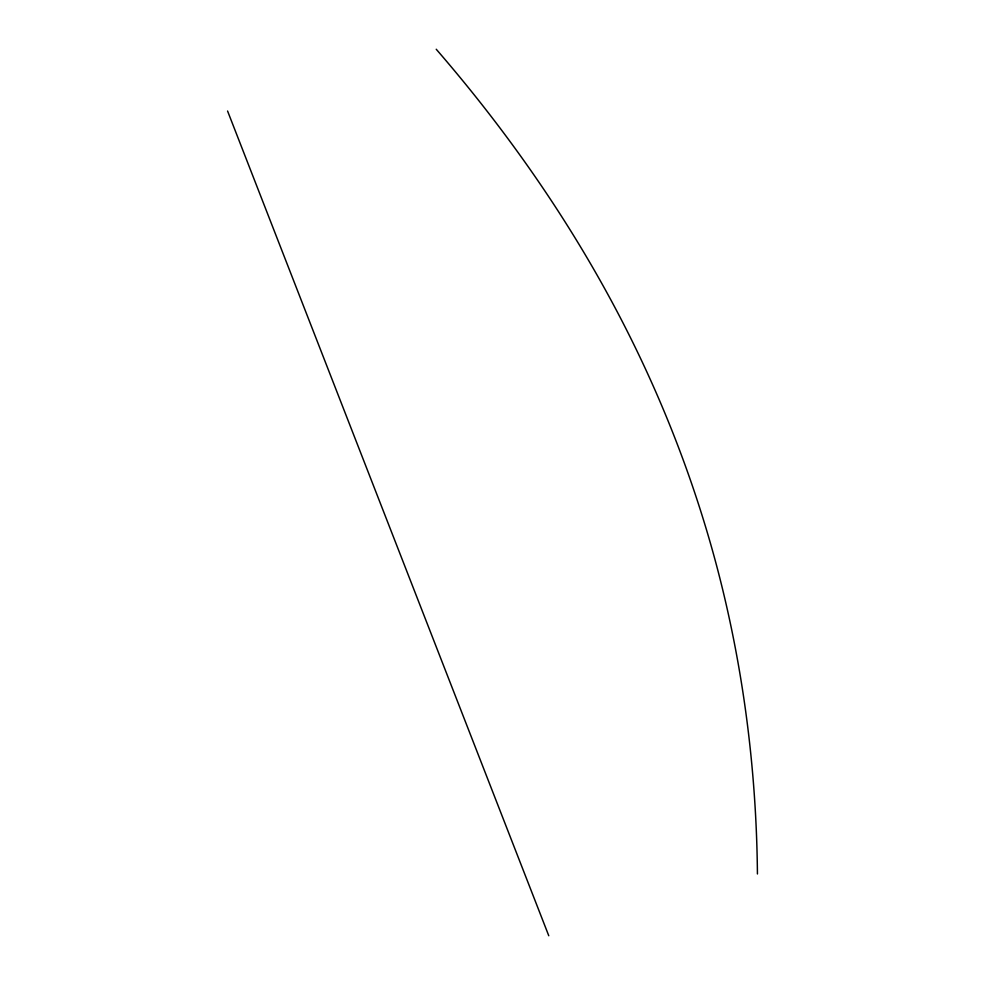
<?xml version="1.0" encoding="UTF-8"?>
<svg xmlns="http://www.w3.org/2000/svg" width="985" height="985" viewBox="0 0 985 985"><rect width="100%" height="100%" fill="white"/><g stroke="black" fill="none" stroke-linecap="round" stroke-linejoin="round"><path stroke-width="1.48" d="M436.232 49.25C505.945 129.774 567.545 217.55 617.238 311.839A1419.237 1270.121 5.6 0 1 717.634 569.552C743.552 668.852 756.505 771.39 757.428 873.966M227.572 111.034L548.768 935.75"/></g></svg>
